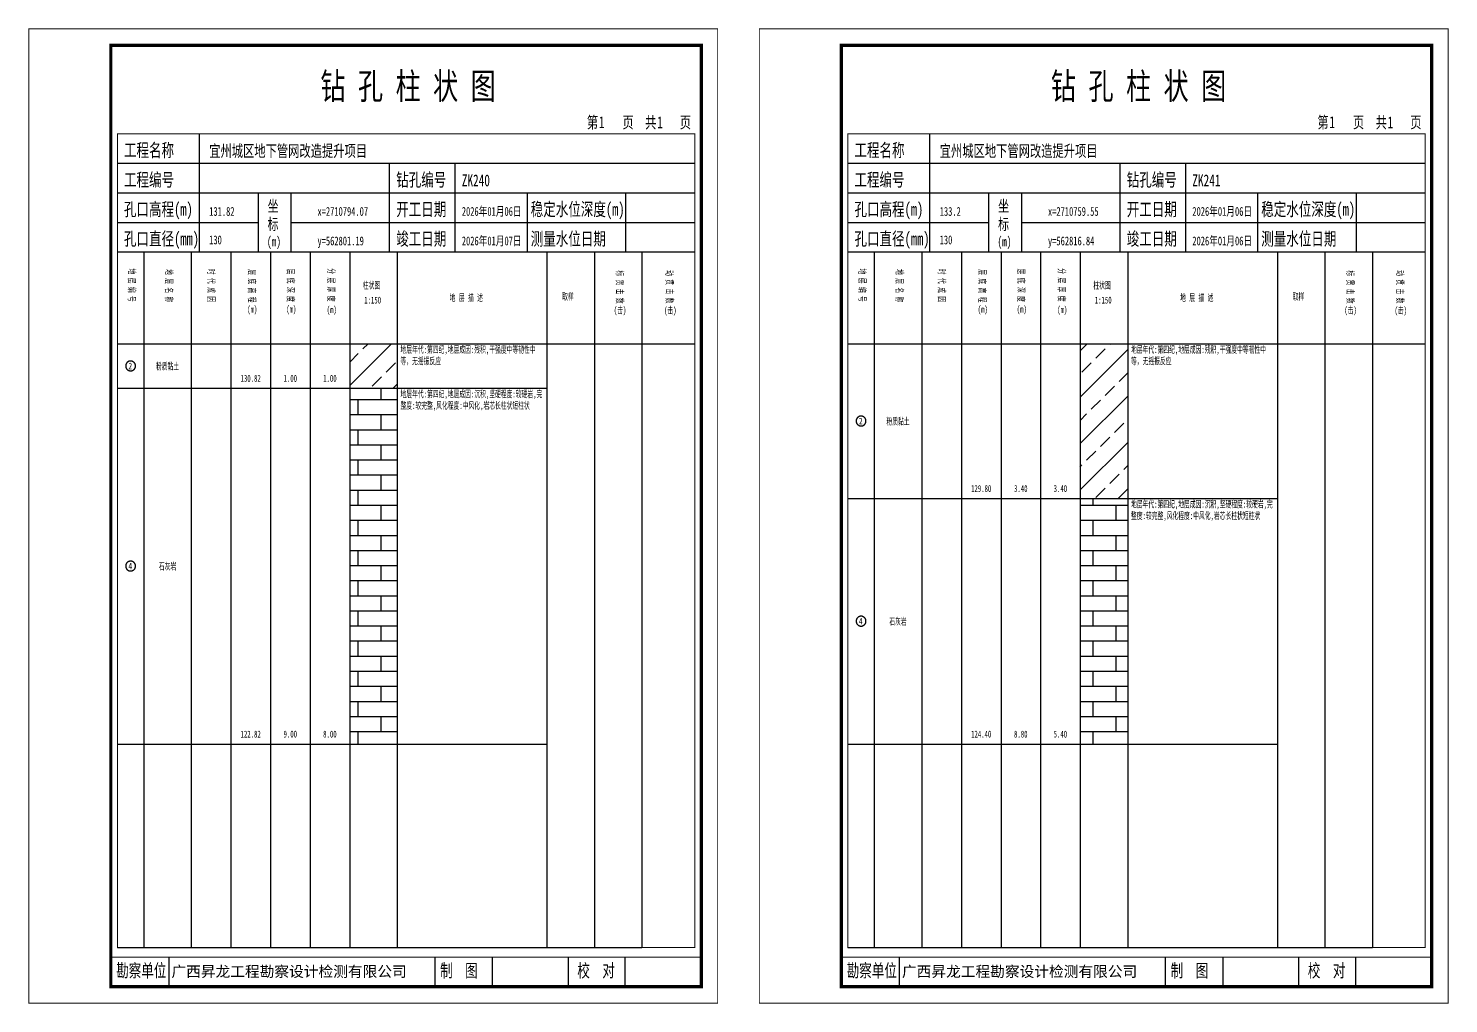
# Model space of a CAD drawing. Header units: millimetres. Extents: x 0 to 2711117, y 0 to 567555.
# Drawn here: x 51440.5 to 51873.4, y -0.1 to 297.1 of the extents above; entities that cross this region are included whole.
import ezdxf
from ezdxf.enums import TextEntityAlignment as Align

# ---------------------------------------------------------------- set-up
doc = ezdxf.new("R2010")
doc.units = ezdxf.units.MM
doc.layers.add('GICAD_POU_TEXTS', color=7, linetype='Continuous')
doc.layers.add('勘察点图例', color=7, linetype='Continuous')
doc.styles.add('HEAD_FONT', font='simfang.ttf', dxfattribs={"width": 0.6})
doc.styles.add('HEAD_FONT2', font='simfang.ttf', dxfattribs={"width": 0.6})
doc.styles.add('HT', font='simhei.ttf')
doc.styles.add('LZ_FONT', font='simfang.ttf', dxfattribs={"width": 0.7, "height": 8})
doc.styles.add('成果图图块', font='simfang.ttf', dxfattribs={"height": 2.5})
doc.styles.add('成果图表体', font='simfang.ttf', dxfattribs={"width": 0.6, "height": 2.1})
pattern_1 = [(45, (0, 0), (-7.0710678, 7.0710678), []), (45, (7.071, 0), (-7.0710678, 7.0710678), [4, -2])]
pattern_2 = [(0, (0, 0), (0, 4.6), []), (90, (0, 0), (-7, 4.6), [4.6, -4.6])]

# ---------------------------------------------------------------- blocks, each defined once
blk = doc.blocks.new('ZK240')
for p, q in [((52, 229), (52, 265)), ((27, 256), (203, 256)), ((110, 229), (110, 256)), ((130, 229), (130, 256)), ((27, 247), (203, 247)), ((70, 229), (70, 247)), ((80, 229), (80, 247)), ((152, 229), (152, 247)), ((182, 229), (182, 247)), ((27, 238), (70, 238)), ((80, 238), (203, 238)), ((27, 229), (35.05, 229)), ((35.05, 229), (35.05, 17)), ((35.05, 229), (49.53, 229)), ((49.53, 229), (49.53, 17)), ((49.53, 229), (61.6, 229)), ((61.6, 229), (61.6, 17)), ((61.6, 229), (73.68, 229)), ((73.68, 229), (73.68, 17)), ((73.68, 229), (85.75, 229)), ((85.75, 229), (85.75, 17)), ((85.75, 229), (97.82, 229)), ((97.82, 229), (97.82, 17)), ((97.82, 229), (112.3, 229)), ((112.3, 229), (112.3, 17)), ((112.3, 229), (157.93, 229)), ((157.93, 229), (157.93, 17)), ((157.93, 229), (172.42, 229)), ((172.42, 229), (172.42, 17)), ((172.42, 229), (186.9, 229)), ((186.9, 229), (186.9, 17)), ((186.9, 229), (203, 229)), ((27, 201), (203, 201)), ((27, 17), (35.05, 17)), ((35.05, 17), (49.53, 17)), ((42.74, 4.95), (42.74, 13.95)), ((42.74, 4.95), (42.74, 13.95)), ((49.53, 17), (61.6, 17)), ((61.6, 17), (73.68, 17)), ((73.68, 17), (85.75, 17)), ((85.75, 17), (97.82, 17)), ((97.82, 17), (112.3, 17)), ((112.3, 17), (157.93, 17)), ((123.83, 4.95), (123.83, 13.95)), ((141.38, 4.95), (141.38, 13.95)), ((157.93, 17), (172.42, 17)), ((164.48, 4.95), (164.48, 13.95)), ((172.42, 17), (186.9, 17)), ((181.84, 4.95), (181.84, 13.95)), ((181.84, 4.95), (181.84, 13.95))]:
    blk.add_line(p, q)
for points, const_width in [([(0, 0), (210, 0), (210, 297), (0, 297)], 0.25), ([(25, 5), (205, 5), (205, 292), (25, 292)], 1), ([(27, 265), (203, 265), (203, 17), (27, 17)], 0.3)]:
    blk.add_lwpolyline(points, close=True, dxfattribs=dict(const_width=const_width))
at = {"const_width": 0.3}
for points in [[(27, 229), (203, 229)], [(25, 14), (205, 14)]]:
    blk.add_lwpolyline(points, dxfattribs=at)
at = {"style": 'LZ_FONT', "width": 0.7}
for s, height, p in [('钻 孔 柱 状 图', 8, (88.9, 275.54)), ('第', 3.6, (170.12, 266.7)), ('1', 3.6, (173.78, 266.75)), ('页', 3.6, (180.96, 266.7)), ('共', 3.6, (187.88, 266.7)), ('1', 3.6, (191.54, 266.7)), ('页', 3.6, (198.44, 266.7)), ('工程名称', 4, (29, 258)), ('宜州城区地下管网改造提升项目', 3.6, (55, 258)), ('工程编号', 4, (29, 249)), ('钻孔编号', 4, (112, 249)), ('ZK240', 3.6, (132, 249)), ('孔口高程(m)', 4, (29, 240)), ('131.82', 2.7, (55, 240)), ('坐', 3.5, (72.79, 241.24)), ('x=2710794.07', 2.7, (88, 240)), ('开工日期', 4, (112, 240)), ('2026年01月06日', 2.7, (132, 240)), ('稳定水位深度(m)', 4, (153, 240)), ('标', 3.5, (72.79, 235.7)), ('孔口直径(mm)', 4, (29, 231)), ('130', 2.7, (54.98, 231.31)), ('(m) ', 3, (72.59, 230.65)), ('竣工日期', 4, (112, 231)), ('2026年01月07日', 2.7, (132, 231)), ('测量水位日期', 4, (153, 231)), ('y=562801.19', 2.7, (88, 231)), ('勘察单位', 4, (26.65, 7.95)), ('制  图', 4, (125.4, 7.95)), ('校  对', 4, (167.22, 7.95))]:
    blk.add_text(s, height=height, dxfattribs=at).set_placement(p)
at = {"style": 'HT'}
blk.add_text('广西昇龙工程勘察设计检测有限公司', height=3.2865, dxfattribs=at).set_placement((43.48, 8.02))
at = {"char_height": 2.1, "width": 22.806, "attachment_point": 1, "rotation": 270, "style": 'HEAD_FONT'}
for s, insert in [('地 层 编 号', (32.46, 223.92)), ('地 层 名 称', (43.79, 223.76)), ('时 代 成 因', (56.67, 223.83)), ('层 底 高 程', (69.07, 223.71)), ('层 底 深 度', (80.9, 223.91)), ('分 层 厚 度', (93.26, 224.01)), ('标 贯 击 数', (181.21, 223.37)), ('动 贯 击 数', (196.38, 223.43))]:
    blk.add_mtext(s, dxfattribs=dict(at, insert=insert))
at = {"char_height": 2.1, "attachment_point": 1}
for s, insert, width, style in [('柱状图', (101.82, 219.87), 7.855, 'HEAD_FONT2'), ('取样', (162.58, 216.44), 7.855, 'HEAD_FONT2'), ('(m)', (66.58, 212.56), 4.7944, 'HEAD_FONT'), ('(m)', (78.47, 212.61), 4.7944, 'HEAD_FONT'), ('(m)', (90.81, 212.43), 4.7944, 'HEAD_FONT'), ('1:150', (102.26, 215.36), 6.9223, 'HEAD_FONT2'), ('地 层 描 述', (128.29, 216.11), 22.0781, 'HEAD_FONT2'), ('(击)', (178.33, 212.31), 7.855, 'HEAD_FONT2'), ('(击)', (193.64, 212.22), 7.855, 'HEAD_FONT2')]:
    blk.add_mtext(s, dxfattribs=dict(at, insert=insert, width=width, style=style))
blk = doc.blocks.new('ZK240_0')
at = {"color": 7}
blk.add_polyline3d([(-1.5, 0.02, 0), (-1.5, -0.06, 0), (-1.49, -0.13, 0), (-1.48, -0.2, 0), (-1.47, -0.28, 0), (-1.46, -0.35, 0), (-1.44, -0.42, 0), (-1.41, -0.49, 0), (-1.39, -0.56, 0), (-1.36, -0.63, 0), (-1.32, -0.69, 0), (-1.29, -0.76, 0), (-1.25, -0.82, 0), (-1.2, -0.88, 0), (-1.16, -0.94, 0), (-1.11, -0.99, 0), (-1.06, -1.04, 0), (-1.01, -1.1, 0), (-0.95, -1.14, 0), (-0.89, -1.19, 0), (-0.83, -1.23, 0), (-0.77, -1.27, 0), (-0.71, -1.31, 0), (-0.64, -1.34, 0), (-0.57, -1.37, 0), (-0.51, -1.4, 0), (-0.44, -1.42, 0), (-0.36, -1.44, 0), (-0.29, -1.46, 0), (-0.22, -1.47, 0), (-0.15, -1.48, 0), (-0.07, -1.48, 0), (0, -1.48, 0), (0.07, -1.48, 0), (0.15, -1.48, 0), (0.22, -1.47, 0), (0.29, -1.46, 0), (0.36, -1.44, 0), (0.44, -1.42, 0), (0.51, -1.4, 0), (0.57, -1.37, 0), (0.64, -1.34, 0), (0.71, -1.31, 0), (0.77, -1.27, 0), (0.83, -1.23, 0), (0.89, -1.19, 0), (0.95, -1.14, 0), (1.01, -1.1, 0), (1.06, -1.04, 0), (1.11, -0.99, 0), (1.16, -0.94, 0), (1.2, -0.88, 0), (1.25, -0.82, 0), (1.29, -0.76, 0), (1.32, -0.69, 0), (1.36, -0.63, 0), (1.39, -0.56, 0), (1.41, -0.49, 0), (1.44, -0.42, 0), (1.46, -0.35, 0), (1.47, -0.28, 0), (1.48, -0.2, 0), (1.49, -0.13, 0), (1.5, -0.06, 0), (1.5, 0.02, 0), (1.5, 0.09, 0), (1.49, 0.16, 0), (1.48, 0.24, 0), (1.47, 0.31, 0), (1.46, 0.38, 0), (1.44, 0.45, 0), (1.41, 0.52, 0), (1.39, 0.59, 0), (1.36, 0.66, 0), (1.32, 0.72, 0), (1.29, 0.79, 0), (1.25, 0.85, 0), (1.2, 0.91, 0), (1.16, 0.97, 0), (1.11, 1.02, 0), (1.06, 1.08, 0), (1.01, 1.13, 0), (0.95, 1.18, 0), (0.89, 1.22, 0), (0.83, 1.26, 0), (0.77, 1.3, 0), (0.71, 1.34, 0), (0.64, 1.37, 0), (0.57, 1.4, 0), (0.51, 1.43, 0), (0.44, 1.45, 0), (0.36, 1.47, 0), (0.29, 1.49, 0), (0.22, 1.5, 0), (0.15, 1.51, 0), (0.07, 1.51, 0), (0, 1.52, 0), (-0.07, 1.51, 0), (-0.15, 1.51, 0), (-0.22, 1.5, 0), (-0.29, 1.49, 0), (-0.36, 1.47, 0), (-0.44, 1.45, 0), (-0.51, 1.43, 0), (-0.57, 1.4, 0), (-0.64, 1.37, 0), (-0.71, 1.34, 0), (-0.77, 1.3, 0), (-0.83, 1.26, 0), (-0.89, 1.22, 0), (-0.95, 1.18, 0), (-1.01, 1.13, 0), (-1.06, 1.08, 0), (-1.11, 1.02, 0), (-1.16, 0.97, 0), (-1.2, 0.91, 0), (-1.25, 0.85, 0), (-1.29, 0.79, 0), (-1.32, 0.72, 0), (-1.36, 0.66, 0), (-1.39, 0.59, 0), (-1.41, 0.52, 0), (-1.44, 0.45, 0), (-1.46, 0.38, 0), (-1.47, 0.31, 0), (-1.48, 0.24, 0), (-1.49, 0.16, 0), (-1.5, 0.09, 0), (-1.5, 0.02, 0)], dxfattribs=at)
at = {"layer": 'GICAD_POU_TEXTS', "color": 7, "style": '成果图图块', "width": 0.7}
blk.add_text('2', height=2, dxfattribs=at).set_placement((-0.09, -0.99), align=Align.CENTER)
blk = doc.blocks.new('ZK240_1')
at = {"color": 7}
blk.add_polyline3d([(-1.5, 0.02, 0), (-1.5, -0.06, 0), (-1.49, -0.13, 0), (-1.48, -0.2, 0), (-1.47, -0.28, 0), (-1.46, -0.35, 0), (-1.44, -0.42, 0), (-1.41, -0.49, 0), (-1.39, -0.56, 0), (-1.36, -0.63, 0), (-1.32, -0.69, 0), (-1.29, -0.76, 0), (-1.25, -0.82, 0), (-1.2, -0.88, 0), (-1.16, -0.94, 0), (-1.11, -0.99, 0), (-1.06, -1.04, 0), (-1.01, -1.1, 0), (-0.95, -1.14, 0), (-0.89, -1.19, 0), (-0.83, -1.23, 0), (-0.77, -1.27, 0), (-0.71, -1.31, 0), (-0.64, -1.34, 0), (-0.57, -1.37, 0), (-0.51, -1.4, 0), (-0.44, -1.42, 0), (-0.36, -1.44, 0), (-0.29, -1.46, 0), (-0.22, -1.47, 0), (-0.15, -1.48, 0), (-0.07, -1.48, 0), (0, -1.48, 0), (0.07, -1.48, 0), (0.15, -1.48, 0), (0.22, -1.47, 0), (0.29, -1.46, 0), (0.36, -1.44, 0), (0.44, -1.42, 0), (0.51, -1.4, 0), (0.57, -1.37, 0), (0.64, -1.34, 0), (0.71, -1.31, 0), (0.77, -1.27, 0), (0.83, -1.23, 0), (0.89, -1.19, 0), (0.95, -1.14, 0), (1.01, -1.1, 0), (1.06, -1.04, 0), (1.11, -0.99, 0), (1.16, -0.94, 0), (1.2, -0.88, 0), (1.25, -0.82, 0), (1.29, -0.76, 0), (1.32, -0.69, 0), (1.36, -0.63, 0), (1.39, -0.56, 0), (1.41, -0.49, 0), (1.44, -0.42, 0), (1.46, -0.35, 0), (1.47, -0.28, 0), (1.48, -0.2, 0), (1.49, -0.13, 0), (1.5, -0.06, 0), (1.5, 0.02, 0), (1.5, 0.09, 0), (1.49, 0.16, 0), (1.48, 0.24, 0), (1.47, 0.31, 0), (1.46, 0.38, 0), (1.44, 0.45, 0), (1.41, 0.52, 0), (1.39, 0.59, 0), (1.36, 0.66, 0), (1.32, 0.72, 0), (1.29, 0.79, 0), (1.25, 0.85, 0), (1.2, 0.91, 0), (1.16, 0.97, 0), (1.11, 1.02, 0), (1.06, 1.08, 0), (1.01, 1.13, 0), (0.95, 1.18, 0), (0.89, 1.22, 0), (0.83, 1.26, 0), (0.77, 1.3, 0), (0.71, 1.34, 0), (0.64, 1.37, 0), (0.57, 1.4, 0), (0.51, 1.43, 0), (0.44, 1.45, 0), (0.36, 1.47, 0), (0.29, 1.49, 0), (0.22, 1.5, 0), (0.15, 1.51, 0), (0.07, 1.51, 0), (0, 1.52, 0), (-0.07, 1.51, 0), (-0.15, 1.51, 0), (-0.22, 1.5, 0), (-0.29, 1.49, 0), (-0.36, 1.47, 0), (-0.44, 1.45, 0), (-0.51, 1.43, 0), (-0.57, 1.4, 0), (-0.64, 1.37, 0), (-0.71, 1.34, 0), (-0.77, 1.3, 0), (-0.83, 1.26, 0), (-0.89, 1.22, 0), (-0.95, 1.18, 0), (-1.01, 1.13, 0), (-1.06, 1.08, 0), (-1.11, 1.02, 0), (-1.16, 0.97, 0), (-1.2, 0.91, 0), (-1.25, 0.85, 0), (-1.29, 0.79, 0), (-1.32, 0.72, 0), (-1.36, 0.66, 0), (-1.39, 0.59, 0), (-1.41, 0.52, 0), (-1.44, 0.45, 0), (-1.46, 0.38, 0), (-1.47, 0.31, 0), (-1.48, 0.24, 0), (-1.49, 0.16, 0), (-1.5, 0.09, 0), (-1.5, 0.02, 0)], dxfattribs=at)
at = {"layer": 'GICAD_POU_TEXTS', "color": 7, "style": '成果图图块', "width": 0.7}
blk.add_text('4', height=2, dxfattribs=at).set_placement((-0.09, -0.99), align=Align.CENTER)
blk = doc.blocks.new('ZK241')
for p, q in [((52, 229), (52, 265)), ((27, 256), (203, 256)), ((110, 229), (110, 256)), ((130, 229), (130, 256)), ((27, 247), (203, 247)), ((70, 229), (70, 247)), ((80, 229), (80, 247)), ((152, 229), (152, 247)), ((182, 229), (182, 247)), ((27, 238), (70, 238)), ((80, 238), (203, 238)), ((27, 229), (35.05, 229)), ((35.05, 229), (35.05, 17)), ((35.05, 229), (49.53, 229)), ((49.53, 229), (49.53, 17)), ((49.53, 229), (61.6, 229)), ((61.6, 229), (61.6, 17)), ((61.6, 229), (73.68, 229)), ((73.68, 229), (73.68, 17)), ((73.68, 229), (85.75, 229)), ((85.75, 229), (85.75, 17)), ((85.75, 229), (97.82, 229)), ((97.82, 229), (97.82, 17)), ((97.82, 229), (112.3, 229)), ((112.3, 229), (112.3, 17)), ((112.3, 229), (157.93, 229)), ((157.93, 229), (157.93, 17)), ((157.93, 229), (172.42, 229)), ((172.42, 229), (172.42, 17)), ((172.42, 229), (186.9, 229)), ((186.9, 229), (186.9, 17)), ((186.9, 229), (203, 229)), ((27, 201), (203, 201)), ((27, 17), (35.05, 17)), ((35.05, 17), (49.53, 17)), ((42.74, 4.95), (42.74, 13.95)), ((42.74, 4.95), (42.74, 13.95)), ((49.53, 17), (61.6, 17)), ((61.6, 17), (73.68, 17)), ((73.68, 17), (85.75, 17)), ((85.75, 17), (97.82, 17)), ((97.82, 17), (112.3, 17)), ((112.3, 17), (157.93, 17)), ((123.83, 4.95), (123.83, 13.95)), ((141.38, 4.95), (141.38, 13.95)), ((157.93, 17), (172.42, 17)), ((164.48, 4.95), (164.48, 13.95)), ((172.42, 17), (186.9, 17)), ((181.84, 4.95), (181.84, 13.95)), ((181.84, 4.95), (181.84, 13.95))]:
    blk.add_line(p, q)
for points, const_width in [([(0, 0), (210, 0), (210, 297), (0, 297)], 0.25), ([(25, 5), (205, 5), (205, 292), (25, 292)], 1), ([(27, 265), (203, 265), (203, 17), (27, 17)], 0.3)]:
    blk.add_lwpolyline(points, close=True, dxfattribs=dict(const_width=const_width))
at = {"const_width": 0.3}
for points in [[(27, 229), (203, 229)], [(25, 14), (205, 14)]]:
    blk.add_lwpolyline(points, dxfattribs=at)
at = {"style": 'LZ_FONT', "width": 0.7}
for s, height, p in [('钻 孔 柱 状 图', 8, (88.9, 275.54)), ('第', 3.6, (170.12, 266.7)), ('1', 3.6, (173.78, 266.75)), ('页', 3.6, (180.96, 266.7)), ('共', 3.6, (187.88, 266.7)), ('1', 3.6, (191.54, 266.7)), ('页', 3.6, (198.44, 266.7)), ('工程名称', 4, (29, 258)), ('宜州城区地下管网改造提升项目', 3.6, (55, 258)), ('工程编号', 4, (29, 249)), ('钻孔编号', 4, (112, 249)), ('ZK241', 3.6, (132, 249)), ('孔口高程(m)', 4, (29, 240)), ('133.2', 2.7, (55, 240)), ('坐', 3.5, (72.79, 241.24)), ('x=2710759.55', 2.7, (88, 240)), ('开工日期', 4, (112, 240)), ('2026年01月06日', 2.7, (132, 240)), ('稳定水位深度(m)', 4, (153, 240)), ('标', 3.5, (72.79, 235.7)), ('孔口直径(mm)', 4, (29, 231)), ('130', 2.7, (54.98, 231.31)), ('(m) ', 3, (72.59, 230.65)), ('竣工日期', 4, (112, 231)), ('2026年01月06日', 2.7, (132, 231)), ('测量水位日期', 4, (153, 231)), ('y=562816.84', 2.7, (88, 231)), ('勘察单位', 4, (26.65, 7.95)), ('制  图', 4, (125.4, 7.95)), ('校  对', 4, (167.22, 7.95))]:
    blk.add_text(s, height=height, dxfattribs=at).set_placement(p)
at = {"style": 'HT'}
blk.add_text('广西昇龙工程勘察设计检测有限公司', height=3.2865, dxfattribs=at).set_placement((43.48, 8.02))
at = {"char_height": 2.1, "width": 22.806, "attachment_point": 1, "rotation": 270, "style": 'HEAD_FONT'}
for s, insert in [('地 层 编 号', (32.46, 223.92)), ('地 层 名 称', (43.79, 223.76)), ('时 代 成 因', (56.67, 223.83)), ('层 底 高 程', (69.07, 223.71)), ('层 底 深 度', (80.9, 223.91)), ('分 层 厚 度', (93.26, 224.01)), ('标 贯 击 数', (181.21, 223.37)), ('动 贯 击 数', (196.38, 223.43))]:
    blk.add_mtext(s, dxfattribs=dict(at, insert=insert))
at = {"char_height": 2.1, "attachment_point": 1}
for s, insert, width, style in [('柱状图', (101.82, 219.87), 7.855, 'HEAD_FONT2'), ('取样', (162.58, 216.44), 7.855, 'HEAD_FONT2'), ('(m)', (66.58, 212.56), 4.7944, 'HEAD_FONT'), ('(m)', (78.47, 212.61), 4.7944, 'HEAD_FONT'), ('(m)', (90.81, 212.43), 4.7944, 'HEAD_FONT'), ('1:150', (102.26, 215.36), 6.9223, 'HEAD_FONT2'), ('地 层 描 述', (128.29, 216.11), 22.0781, 'HEAD_FONT2'), ('(击)', (178.33, 212.31), 7.855, 'HEAD_FONT2'), ('(击)', (193.64, 212.22), 7.855, 'HEAD_FONT2')]:
    blk.add_mtext(s, dxfattribs=dict(at, insert=insert, width=width, style=style))
blk = doc.blocks.new('ZK241_0')
at = {"color": 7}
blk.add_polyline3d([(-1.5, 0.02, 0), (-1.5, -0.06, 0), (-1.49, -0.13, 0), (-1.48, -0.2, 0), (-1.47, -0.28, 0), (-1.46, -0.35, 0), (-1.44, -0.42, 0), (-1.41, -0.49, 0), (-1.39, -0.56, 0), (-1.36, -0.63, 0), (-1.32, -0.69, 0), (-1.29, -0.76, 0), (-1.25, -0.82, 0), (-1.2, -0.88, 0), (-1.16, -0.94, 0), (-1.11, -0.99, 0), (-1.06, -1.04, 0), (-1.01, -1.1, 0), (-0.95, -1.14, 0), (-0.89, -1.19, 0), (-0.83, -1.23, 0), (-0.77, -1.27, 0), (-0.71, -1.31, 0), (-0.64, -1.34, 0), (-0.57, -1.37, 0), (-0.51, -1.4, 0), (-0.44, -1.42, 0), (-0.36, -1.44, 0), (-0.29, -1.46, 0), (-0.22, -1.47, 0), (-0.15, -1.48, 0), (-0.07, -1.48, 0), (0, -1.48, 0), (0.07, -1.48, 0), (0.15, -1.48, 0), (0.22, -1.47, 0), (0.29, -1.46, 0), (0.36, -1.44, 0), (0.44, -1.42, 0), (0.51, -1.4, 0), (0.57, -1.37, 0), (0.64, -1.34, 0), (0.71, -1.31, 0), (0.77, -1.27, 0), (0.83, -1.23, 0), (0.89, -1.19, 0), (0.95, -1.14, 0), (1.01, -1.1, 0), (1.06, -1.04, 0), (1.11, -0.99, 0), (1.16, -0.94, 0), (1.2, -0.88, 0), (1.25, -0.82, 0), (1.29, -0.76, 0), (1.32, -0.69, 0), (1.36, -0.63, 0), (1.39, -0.56, 0), (1.41, -0.49, 0), (1.44, -0.42, 0), (1.46, -0.35, 0), (1.47, -0.28, 0), (1.48, -0.2, 0), (1.49, -0.13, 0), (1.5, -0.06, 0), (1.5, 0.02, 0), (1.5, 0.09, 0), (1.49, 0.16, 0), (1.48, 0.24, 0), (1.47, 0.31, 0), (1.46, 0.38, 0), (1.44, 0.45, 0), (1.41, 0.52, 0), (1.39, 0.59, 0), (1.36, 0.66, 0), (1.32, 0.72, 0), (1.29, 0.79, 0), (1.25, 0.85, 0), (1.2, 0.91, 0), (1.16, 0.97, 0), (1.11, 1.02, 0), (1.06, 1.08, 0), (1.01, 1.13, 0), (0.95, 1.18, 0), (0.89, 1.22, 0), (0.83, 1.26, 0), (0.77, 1.3, 0), (0.71, 1.34, 0), (0.64, 1.37, 0), (0.57, 1.4, 0), (0.51, 1.43, 0), (0.44, 1.45, 0), (0.36, 1.47, 0), (0.29, 1.49, 0), (0.22, 1.5, 0), (0.15, 1.51, 0), (0.07, 1.51, 0), (0, 1.52, 0), (-0.07, 1.51, 0), (-0.15, 1.51, 0), (-0.22, 1.5, 0), (-0.29, 1.49, 0), (-0.36, 1.47, 0), (-0.44, 1.45, 0), (-0.51, 1.43, 0), (-0.57, 1.4, 0), (-0.64, 1.37, 0), (-0.71, 1.34, 0), (-0.77, 1.3, 0), (-0.83, 1.26, 0), (-0.89, 1.22, 0), (-0.95, 1.18, 0), (-1.01, 1.13, 0), (-1.06, 1.08, 0), (-1.11, 1.02, 0), (-1.16, 0.97, 0), (-1.2, 0.91, 0), (-1.25, 0.85, 0), (-1.29, 0.79, 0), (-1.32, 0.72, 0), (-1.36, 0.66, 0), (-1.39, 0.59, 0), (-1.41, 0.52, 0), (-1.44, 0.45, 0), (-1.46, 0.38, 0), (-1.47, 0.31, 0), (-1.48, 0.24, 0), (-1.49, 0.16, 0), (-1.5, 0.09, 0), (-1.5, 0.02, 0)], dxfattribs=at)
at = {"layer": 'GICAD_POU_TEXTS', "color": 7, "style": '成果图图块', "width": 0.7}
blk.add_text('2', height=2, dxfattribs=at).set_placement((-0.09, -0.99), align=Align.CENTER)
blk = doc.blocks.new('ZK241_1')
at = {"color": 7}
blk.add_polyline3d([(-1.5, 0.02, 0), (-1.5, -0.06, 0), (-1.49, -0.13, 0), (-1.48, -0.2, 0), (-1.47, -0.28, 0), (-1.46, -0.35, 0), (-1.44, -0.42, 0), (-1.41, -0.49, 0), (-1.39, -0.56, 0), (-1.36, -0.63, 0), (-1.32, -0.69, 0), (-1.29, -0.76, 0), (-1.25, -0.82, 0), (-1.2, -0.88, 0), (-1.16, -0.94, 0), (-1.11, -0.99, 0), (-1.06, -1.04, 0), (-1.01, -1.1, 0), (-0.95, -1.14, 0), (-0.89, -1.19, 0), (-0.83, -1.23, 0), (-0.77, -1.27, 0), (-0.71, -1.31, 0), (-0.64, -1.34, 0), (-0.57, -1.37, 0), (-0.51, -1.4, 0), (-0.44, -1.42, 0), (-0.36, -1.44, 0), (-0.29, -1.46, 0), (-0.22, -1.47, 0), (-0.15, -1.48, 0), (-0.07, -1.48, 0), (0, -1.48, 0), (0.07, -1.48, 0), (0.15, -1.48, 0), (0.22, -1.47, 0), (0.29, -1.46, 0), (0.36, -1.44, 0), (0.44, -1.42, 0), (0.51, -1.4, 0), (0.57, -1.37, 0), (0.64, -1.34, 0), (0.71, -1.31, 0), (0.77, -1.27, 0), (0.83, -1.23, 0), (0.89, -1.19, 0), (0.95, -1.14, 0), (1.01, -1.1, 0), (1.06, -1.04, 0), (1.11, -0.99, 0), (1.16, -0.94, 0), (1.2, -0.88, 0), (1.25, -0.82, 0), (1.29, -0.76, 0), (1.32, -0.69, 0), (1.36, -0.63, 0), (1.39, -0.56, 0), (1.41, -0.49, 0), (1.44, -0.42, 0), (1.46, -0.35, 0), (1.47, -0.28, 0), (1.48, -0.2, 0), (1.49, -0.13, 0), (1.5, -0.06, 0), (1.5, 0.02, 0), (1.5, 0.09, 0), (1.49, 0.16, 0), (1.48, 0.24, 0), (1.47, 0.31, 0), (1.46, 0.38, 0), (1.44, 0.45, 0), (1.41, 0.52, 0), (1.39, 0.59, 0), (1.36, 0.66, 0), (1.32, 0.72, 0), (1.29, 0.79, 0), (1.25, 0.85, 0), (1.2, 0.91, 0), (1.16, 0.97, 0), (1.11, 1.02, 0), (1.06, 1.08, 0), (1.01, 1.13, 0), (0.95, 1.18, 0), (0.89, 1.22, 0), (0.83, 1.26, 0), (0.77, 1.3, 0), (0.71, 1.34, 0), (0.64, 1.37, 0), (0.57, 1.4, 0), (0.51, 1.43, 0), (0.44, 1.45, 0), (0.36, 1.47, 0), (0.29, 1.49, 0), (0.22, 1.5, 0), (0.15, 1.51, 0), (0.07, 1.51, 0), (0, 1.52, 0), (-0.07, 1.51, 0), (-0.15, 1.51, 0), (-0.22, 1.5, 0), (-0.29, 1.49, 0), (-0.36, 1.47, 0), (-0.44, 1.45, 0), (-0.51, 1.43, 0), (-0.57, 1.4, 0), (-0.64, 1.37, 0), (-0.71, 1.34, 0), (-0.77, 1.3, 0), (-0.83, 1.26, 0), (-0.89, 1.22, 0), (-0.95, 1.18, 0), (-1.01, 1.13, 0), (-1.06, 1.08, 0), (-1.11, 1.02, 0), (-1.16, 0.97, 0), (-1.2, 0.91, 0), (-1.25, 0.85, 0), (-1.29, 0.79, 0), (-1.32, 0.72, 0), (-1.36, 0.66, 0), (-1.39, 0.59, 0), (-1.41, 0.52, 0), (-1.44, 0.45, 0), (-1.46, 0.38, 0), (-1.47, 0.31, 0), (-1.48, 0.24, 0), (-1.49, 0.16, 0), (-1.5, 0.09, 0), (-1.5, 0.02, 0)], dxfattribs=at)
at = {"layer": 'GICAD_POU_TEXTS', "color": 7, "style": '成果图图块', "width": 0.7}
blk.add_text('4', height=2, dxfattribs=at).set_placement((-0.09, -0.99), align=Align.CENTER)

msp = doc.modelspace()

# ---------------------------------------------------------------- hatches: boundary and pattern name
at = {"layer": '勘察点图例'}
h = msp.add_hatch(dxfattribs=at)
h.set_pattern_fill('GKFZNT', color=256, scale=0.5, style=0, pattern_type=2)
h.set_pattern_definition(pattern_1)
h.paths.add_polyline_path([(51538.4, 187.44), (51552.89, 187.44), (51552.89, 201), (51538.4, 201)])
h = msp.add_hatch(dxfattribs=at)
h.set_pattern_fill('GKFZNT', color=256, scale=0.5, style=0, pattern_type=2)
h.set_pattern_definition(pattern_1)
h.paths.add_polyline_path([(51761.09, 153.86), (51775.57, 153.86), (51775.57, 201), (51761.09, 201)])
h = msp.add_hatch(dxfattribs=at)
h.set_pattern_fill('GKSHY', color=256, scale=0.5, style=0, pattern_type=2)
h.set_pattern_definition(pattern_2)
h.paths.add_polyline_path([(51538.4, 79), (51552.89, 79), (51552.89, 187.44), (51538.4, 187.44)])
h = msp.add_hatch(dxfattribs=at)
h.set_pattern_fill('GKSHY', color=256, scale=0.5, style=0, pattern_type=2)
h.set_pattern_definition(pattern_2)
h.paths.add_polyline_path([(51761.09, 79), (51775.57, 79), (51775.57, 153.86), (51761.09, 153.86)])

# ---------------------------------------------------------------- linework, layer by layer
for p, q in [((51467.58, 187.44), (51552.89, 187.44)), ((51552.89, 187.44), (51598.52, 187.44)), ((51690.27, 153.86), (51775.57, 153.86)), ((51775.57, 153.86), (51821.2, 153.86)), ((51467.58, 79), (51552.89, 79)), ((51552.89, 79), (51598.52, 79)), ((51690.27, 79), (51775.57, 79)), ((51775.57, 79), (51821.2, 79))]:
    msp.add_line(p, q, dxfattribs=at)

# ---------------------------------------------------------------- block references
for name, p in [('ZK240', (51440.58, 0)), ('ZK241', (51663.27, 0)), ('ZK240_0', (51471.61, 194.22)), ('ZK241_0', (51694.29, 177.43)), ('ZK240_1', (51471.61, 133.22)), ('ZK241_1', (51694.29, 116.43))]:
    msp.add_blockref(name, p, dxfattribs=at)

# ---------------------------------------------------------------- texts
at = {"layer": '勘察点图例', "style": '成果图表体', "width": 0.6}
for s, p in [('粉质黏土', (51482.87, 194.22)), ('130.82', (51508.22, 190.44)), ('1.00', (51520.29, 190.44)), ('1.00', (51532.36, 190.44)), ('粉质黏土', (51705.56, 177.43)), ('129.80', (51730.91, 156.86)), ('3.40', (51742.98, 156.86)), ('3.40', (51755.05, 156.86)), ('石灰岩', (51482.87, 133.22)), ('石灰岩', (51705.56, 116.43)), ('122.82', (51508.22, 82)), ('9.00', (51520.29, 82)), ('8.00', (51532.36, 82)), ('124.40', (51730.91, 82)), ('8.80', (51742.98, 82)), ('5.40', (51755.05, 82))]:
    msp.add_text(s, height=2.1, dxfattribs=at).set_placement(p, align=Align.MIDDLE)
at = {"layer": '勘察点图例', "char_height": 2.1, "width": 43.6296, "attachment_point": 1, "style": '成果图表体'}
for s, insert in [('地层年代:第四纪,地层成因:残积,干强度中等韧性中等，无摇振反应', (51553.89, 200.3)), ('地层年代:第四纪,地层成因:残积,干强度中等韧性中等，无摇振反应', (51776.57, 200.3)), ('地层年代:第四纪,地层成因:沉积,坚硬程度:较硬岩,完整度:较完整,风化程度:中风化,岩芯长柱状短柱状', (51553.89, 186.74)), ('地层年代:第四纪,地层成因:沉积,坚硬程度:较硬岩,完整度:较完整,风化程度:中风化,岩芯长柱状短柱状', (51776.57, 153.16))]:
    msp.add_mtext(s, dxfattribs=dict(at, insert=insert))

doc.saveas('drawing.dxf')
